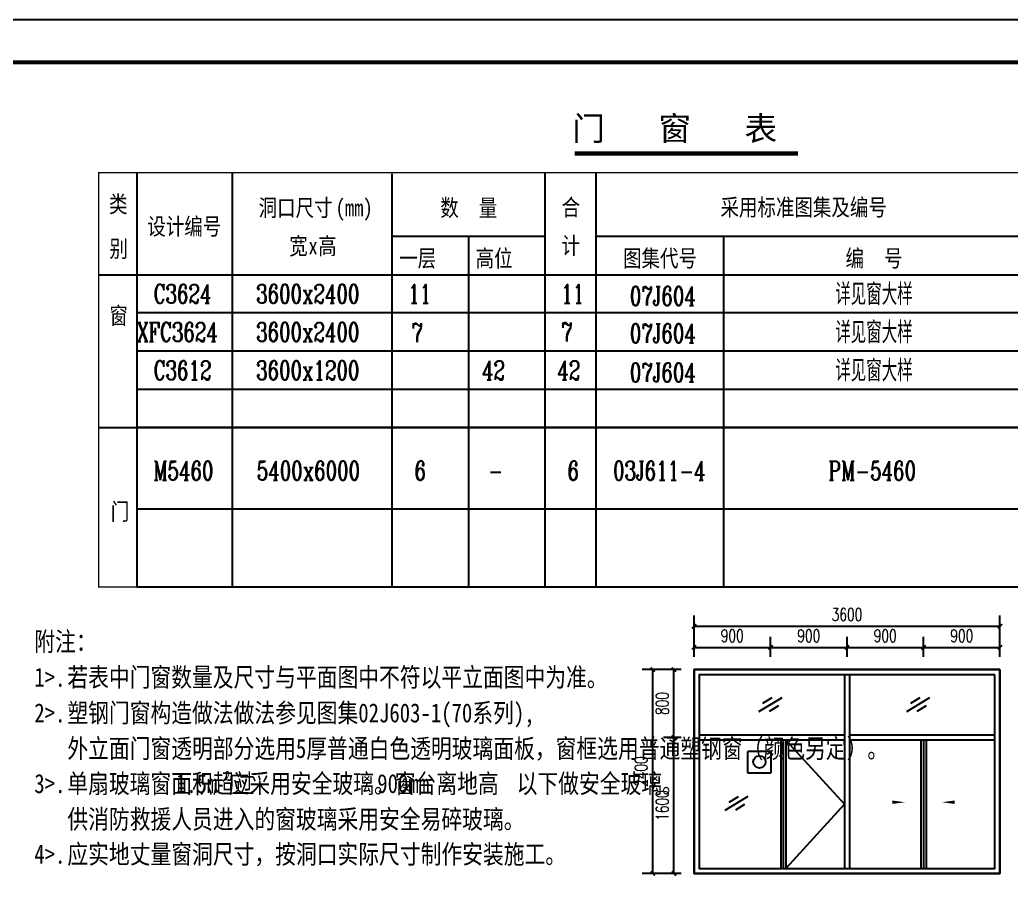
# Model space of a CAD drawing. Extents: x 683431 to 951238, y -788560 to -543702.
# Drawn here: x 843232 to 866559, y -749390 to -729160 of the extents above; entities that cross this region are included whole.
import ezdxf

# ---------------------------------------------------------------- set-up
doc = ezdxf.new("R2010")
doc.units = 0
doc.header["$LTSCALE"] = 1000
doc.header["$MEASUREMENT"] = 0
for name, color, linetype in [('DIM_SYMB', 3, 'Continuous'), ('PUB_DIM', 3, 'Continuous'), ('PUB_TEXT', 3, 'Continuous'), ('PUB_TITLE', 4, 'Continuous'), ('RAIL', 163, 'Continuous')]:
    doc.layers.add(name, color=color, linetype=linetype)
doc.styles.add('_TCH_DIM_T3', font='SIMPLEX', dxfattribs={"width": 0.7058823529411765, "bigfont": 'GBCBIG'})
doc.styles.add('_TCH_LABEL', font='COMPLEX', dxfattribs={"bigfont": 'GBCBIG'})
doc.styles.add('HT', font='')
doc.styles.add('YAYA', font='', dxfattribs={"width": 0.8, "height": 1})
doc.styles.add('黑体', font='')
doc.styles.get('HT').set_extended_font_data('SimHei')
doc.styles.get('YAYA').set_extended_font_data('SimSun')
doc.styles.get('黑体').set_extended_font_data('SimHei')
doc.dimstyles.new('_TCH_ARCH&&50', dxfattribs={"dimtxt": 148.75, "dimasz": 50, "dimexe": 125, "dimexo": 150, "dimgap": 63.12500000000001, "dimtad": 1, "dimdec": 0, "dimzin": 0, "dimdsep": 46, "dimtxsty": '_TCH_DIM_T3', "dimblk": 'ARCHTICK', "dimcen": 0.09, "dimazin": 2, "dimtfac": 1, "dimtdec": 0, "dimtix": 1, "dimtmove": 2, "dimatfit": 3, "dimfxl": 0, "dimtolj": 1, "dimtzin": 0, "dimarcsym": 0})

# ---------------------------------------------------------------- blocks, each defined once
blk = doc.blocks.new('_ArchTick')
at = {"color": 0, "linetype": 'ByBlock', "const_width": 0.4}
blk.add_lwpolyline([(-0.5, -0.5), (0.5, 0.5)], dxfattribs=at)
blk = doc.blocks.new('*D522')
at = {"layer": 'Defpoints', "color": 0}
for p in [(889302.1901363076, -753307.1077656033), (889537.8204038935, -753307.1077656033), (889537.8204038934, -754107.1041936888)]:
    blk.add_point(p, dxfattribs=at)
at = {"layer": 'PUB_DIM', "color": 0, "lineweight": -2}
for p, q in [((889387.8204038935, -753307.1077656033), (889177.1901363076, -753307.1077656033)), ((889302.1901363076, -754107.1041936888), (889302.1901363076, -753307.1077656033)), ((889387.8204038934, -754107.1041936888), (889177.1901363076, -754107.1041936888))]:
    blk.add_line(p, q, dxfattribs=at)
at = {"layer": 'PUB_DIM', "color": 0, "lineweight": -2, "xscale": 50, "yscale": 50, "zscale": 50}
for p, rotation in [((889302.1901363076, -753307.1077656033), 90), ((889302.1901363076, -754107.1041936888), 270)]:
    blk.add_blockref('_ArchTick', p, dxfattribs=dict(at, rotation=rotation))
at = {"layer": 'PUB_DIM', "color": 0, "insert": (889164.6901363077, -753707.1059796459), "char_height": 148.75, "attachment_point": 5, "rotation": 90, "style": '_TCH_DIM_T3'}
blk.add_mtext('\\A1;800', dxfattribs=at)
blk = doc.blocks.new('*D523')
at = {"layer": 'Defpoints', "color": 0}
for p in [(889302.1901363074, -754107.1041936888), (889537.8204038934, -754107.1041936888), (889537.8204038931, -755707.1041936885)]:
    blk.add_point(p, dxfattribs=at)
at = {"layer": 'PUB_DIM', "color": 0, "lineweight": -2}
for p, q in [((889387.8204038934, -754107.1041936888), (889177.1901363074, -754107.1041936888)), ((889302.1901363074, -755707.1041936885), (889302.1901363074, -754107.1041936888)), ((889387.8204038931, -755707.1041936885), (889177.1901363074, -755707.1041936885))]:
    blk.add_line(p, q, dxfattribs=at)
at = {"layer": 'PUB_DIM', "color": 0, "lineweight": -2, "xscale": 50, "yscale": 50, "zscale": 50}
for p, rotation in [((889302.1901363074, -754107.1041936888), 90), ((889302.1901363074, -755707.1041936885), 270)]:
    blk.add_blockref('_ArchTick', p, dxfattribs=dict(at, rotation=rotation))
at = {"layer": 'PUB_DIM', "color": 0, "insert": (889164.6901363075, -754907.1041936884), "char_height": 148.75, "attachment_point": 5, "rotation": 90, "style": '_TCH_DIM_T3'}
blk.add_mtext('\\A1;1600', dxfattribs=at)
blk = doc.blocks.new('*D524')
at = {"layer": 'Defpoints', "color": 0}
for p in [(890437.8230346752, -753045.9954903633), (889537.823034675, -753307.1041936888), (890437.8230346752, -753307.1041936888)]:
    blk.add_point(p, dxfattribs=at)
at = {"layer": 'PUB_DIM', "color": 0, "lineweight": -2}
for p, q in [((889537.823034675, -753157.1041936888), (889537.823034675, -752920.9954903633)), ((890437.8230346752, -753157.1041936888), (890437.8230346752, -752920.9954903633)), ((889537.823034675, -753045.9954903633), (890437.8230346752, -753045.9954903633))]:
    blk.add_line(p, q, dxfattribs=at)
at = {"layer": 'PUB_DIM', "color": 0, "lineweight": -2, "xscale": 50, "yscale": 50, "zscale": 50, "rotation": 180}
blk.add_blockref('_ArchTick', (889537.823034675, -753045.9954903633), dxfattribs=at)
at = {"layer": 'PUB_DIM', "color": 0, "lineweight": -2, "xscale": 50, "yscale": 50, "zscale": 50}
blk.add_blockref('_ArchTick', (890437.8230346752, -753045.9954903633), dxfattribs=at)
at = {"layer": 'PUB_DIM', "color": 0, "insert": (889987.8230346751, -752908.4954903633), "char_height": 148.75, "attachment_point": 5, "style": '_TCH_DIM_T3'}
blk.add_mtext('\\A1;900', dxfattribs=at)
blk = doc.blocks.new('*D525')
at = {"layer": 'Defpoints', "color": 0}
for p in [(891337.8230346752, -753045.9954903633), (890437.8230346752, -753307.1041936888), (891337.8230346752, -753307.1041936888)]:
    blk.add_point(p, dxfattribs=at)
at = {"layer": 'PUB_DIM', "color": 0, "lineweight": -2}
for p, q in [((890437.8230346752, -753157.1041936888), (890437.8230346752, -752920.9954903633)), ((891337.8230346752, -753157.1041936888), (891337.8230346752, -752920.9954903633)), ((890437.8230346752, -753045.9954903633), (891337.8230346752, -753045.9954903633))]:
    blk.add_line(p, q, dxfattribs=at)
at = {"layer": 'PUB_DIM', "color": 0, "lineweight": -2, "xscale": 50, "yscale": 50, "zscale": 50, "rotation": 180}
blk.add_blockref('_ArchTick', (890437.8230346752, -753045.9954903633), dxfattribs=at)
at = {"layer": 'PUB_DIM', "color": 0, "lineweight": -2, "xscale": 50, "yscale": 50, "zscale": 50}
blk.add_blockref('_ArchTick', (891337.8230346752, -753045.9954903633), dxfattribs=at)
at = {"layer": 'PUB_DIM', "color": 0, "insert": (890887.8230346752, -752908.4954903633), "char_height": 148.75, "attachment_point": 5, "style": '_TCH_DIM_T3'}
blk.add_mtext('\\A1;900', dxfattribs=at)
blk = doc.blocks.new('*D526')
at = {"layer": 'Defpoints', "color": 0}
for p in [(892237.8230346752, -753045.9954903633), (891337.8230346752, -753307.1041936888), (892237.8230346752, -753307.1041936888)]:
    blk.add_point(p, dxfattribs=at)
at = {"layer": 'PUB_DIM', "color": 0, "lineweight": -2}
for p, q in [((891337.8230346752, -753157.1041936888), (891337.8230346752, -752920.9954903633)), ((892237.8230346752, -753157.1041936888), (892237.8230346752, -752920.9954903633)), ((891337.8230346752, -753045.9954903633), (892237.8230346752, -753045.9954903633))]:
    blk.add_line(p, q, dxfattribs=at)
at = {"layer": 'PUB_DIM', "color": 0, "lineweight": -2, "xscale": 50, "yscale": 50, "zscale": 50, "rotation": 180}
blk.add_blockref('_ArchTick', (891337.8230346752, -753045.9954903633), dxfattribs=at)
at = {"layer": 'PUB_DIM', "color": 0, "lineweight": -2, "xscale": 50, "yscale": 50, "zscale": 50}
blk.add_blockref('_ArchTick', (892237.8230346752, -753045.9954903633), dxfattribs=at)
at = {"layer": 'PUB_DIM', "color": 0, "insert": (891787.8230346752, -752908.4954903633), "char_height": 148.75, "attachment_point": 5, "style": '_TCH_DIM_T3'}
blk.add_mtext('\\A1;900', dxfattribs=at)
blk = doc.blocks.new('*D527')
at = {"layer": 'Defpoints', "color": 0}
for p in [(893137.8230346752, -753045.9954903633), (892237.8230346752, -753307.1041936888), (893137.8230346752, -753307.1041936888)]:
    blk.add_point(p, dxfattribs=at)
at = {"layer": 'PUB_DIM', "color": 0, "lineweight": -2}
for p, q in [((892237.8230346752, -753157.1041936888), (892237.8230346752, -752920.9954903633)), ((893137.8230346752, -753157.1041936888), (893137.8230346752, -752920.9954903633)), ((892237.8230346752, -753045.9954903633), (893137.8230346752, -753045.9954903633))]:
    blk.add_line(p, q, dxfattribs=at)
at = {"layer": 'PUB_DIM', "color": 0, "lineweight": -2, "xscale": 50, "yscale": 50, "zscale": 50, "rotation": 180}
blk.add_blockref('_ArchTick', (892237.8230346752, -753045.9954903633), dxfattribs=at)
at = {"layer": 'PUB_DIM', "color": 0, "lineweight": -2, "xscale": 50, "yscale": 50, "zscale": 50}
blk.add_blockref('_ArchTick', (893137.8230346752, -753045.9954903633), dxfattribs=at)
at = {"layer": 'PUB_DIM', "color": 0, "insert": (892687.8230346752, -752908.4954903633), "char_height": 148.75, "attachment_point": 5, "style": '_TCH_DIM_T3'}
blk.add_mtext('\\A1;900', dxfattribs=at)
blk = doc.blocks.new('*D528')
at = {"layer": 'Defpoints', "color": 0}
for p in [(889052.4249483413, -753307.1077656032), (889537.8204038935, -753307.1077656032), (889537.8204038932, -755707.1041936887)]:
    blk.add_point(p, dxfattribs=at)
at = {"layer": 'PUB_DIM', "color": 0, "lineweight": -2}
for p, q in [((889387.8204038935, -753307.1077656032), (888927.4249483413, -753307.1077656032)), ((889052.4249483413, -755707.1041936887), (889052.4249483413, -753307.1077656032)), ((889387.8204038932, -755707.1041936887), (888927.4249483413, -755707.1041936887))]:
    blk.add_line(p, q, dxfattribs=at)
at = {"layer": 'PUB_DIM', "color": 0, "lineweight": -2, "xscale": 50, "yscale": 50, "zscale": 50}
for p, rotation in [((889052.4249483413, -753307.1077656032), 90), ((889052.4249483413, -755707.1041936887), 270)]:
    blk.add_blockref('_ArchTick', p, dxfattribs=dict(at, rotation=rotation))
at = {"layer": 'PUB_DIM', "color": 0, "insert": (888914.9249483414, -754507.1059796457), "char_height": 148.75, "attachment_point": 5, "rotation": 90, "style": '_TCH_DIM_T3'}
blk.add_mtext('\\A1;2400', dxfattribs=at)
blk = doc.blocks.new('*D529')
at = {"layer": 'Defpoints', "color": 0}
for p in [(893137.8230346753, -752796.8989373124), (889537.8230346752, -753307.1041936888), (893137.8230346753, -753307.1041936888)]:
    blk.add_point(p, dxfattribs=at)
at = {"layer": 'PUB_DIM', "color": 0, "lineweight": -2}
for p, q in [((889537.8230346752, -753157.1041936888), (889537.8230346752, -752671.8989373124)), ((893137.8230346753, -753157.1041936888), (893137.8230346753, -752671.8989373124)), ((889537.8230346752, -752796.8989373124), (893137.8230346753, -752796.8989373124))]:
    blk.add_line(p, q, dxfattribs=at)
at = {"layer": 'PUB_DIM', "color": 0, "lineweight": -2, "xscale": 50, "yscale": 50, "zscale": 50, "rotation": 180}
blk.add_blockref('_ArchTick', (889537.8230346752, -752796.8989373124), dxfattribs=at)
at = {"layer": 'PUB_DIM', "color": 0, "lineweight": -2, "xscale": 50, "yscale": 50, "zscale": 50}
blk.add_blockref('_ArchTick', (893137.8230346753, -752796.8989373124), dxfattribs=at)
at = {"layer": 'PUB_DIM', "color": 0, "insert": (891337.8230346753, -752659.3989373124), "char_height": 148.75, "attachment_point": 5, "style": '_TCH_DIM_T3'}
blk.add_mtext('\\A1;3600', dxfattribs=at)
blk = doc.blocks.new('ngfhre')
for p, q in [((890569.3087687319, -753639.3481153323), (890297.1557862301, -753803.0405503641)), ((890453.9638309843, -753641.5388708023), (890344.5004962602, -753707.378016282)), ((892309.4084822875, -753639.3481153323), (892037.2554997858, -753803.0405503641)), ((892194.06354454, -753641.5388708023), (892084.6002098159, -753707.378016282)), ((890530.6333012647, -753733.6147645008), (890421.1699665406, -753799.4539099805)), ((892270.7330148204, -753733.6147645008), (892161.2696800963, -753799.4539099805)), ((890172.3618968424, -754523.3104848374, 9.201203112149867e-08), (890172.3618968424, -754270.8884561461, 9.201203112149867e-08)), ((890176.3618968424, -754266.8884561461, 9.201203112149867e-08), (890436.7824138884, -754266.8884561461, 9.201203112149867e-08)), ((890440.7824138884, -754270.8884561461, 9.201203112149867e-08), (890440.7824138884, -754523.3104848374, 9.201203112149867e-08)), ((890436.7824138884, -754527.3104848374, 9.201203112149867e-08), (890176.3618968424, -754527.3104848374, 9.201203112149867e-08)), ((890172.3183297109, -754802.3907793857), (889900.1653472091, -754966.0832144174)), ((890056.9733919633, -754804.5815348556), (889947.5100572392, -754870.4206803354)), ((890133.6428622437, -754896.6574285541), (890024.1795275196, -754962.4965740339))]:
    blk.add_line(p, q)
at = {"ltscale": 0.5}
for p, q in [((890617.8230346751, -754137.1041936888), (891307.8230346751, -754892.1041936888)), ((891307.8230346751, -754137.1041936888), (891307.8230346751, -755647.1041936888)), ((891307.8230346751, -754892.1041936888), (890617.8230346751, -755647.1041936888))]:
    blk.add_line(p, q, dxfattribs=at)
blk.add_circle((890307.2706588727, -754394.3831794556, 9.201203112149867e-08), 72)
for centre, start, end in [((890176.3618968424, -754270.8884561461, 9.201203112149867e-08), 90, 180), ((890436.7824138884, -754270.8884561461, 9.201203112149867e-08), 0, 90), ((890176.3618968424, -754523.3104848374, 9.201203112149867e-08), 180, 270), ((890436.7824138884, -754523.3104848374, 9.201203112149867e-08), 270, 0)]:
    blk.add_arc(centre, 4, start, end)
at = {"layer": 'DIM_SYMB'}
for points in [[(891546.4047260773, -754868.453989333, 0, 0, 0), (892020.9603956067, -754868.453989333, 0, 40.00000000000001, 0), (891870.9603956067, -754868.453989333, 0, 0, 0)], [(892929.2413432728, -754868.453989333, 0, 0, 0), (892454.6856737435, -754868.453989333, 0, 40.00000000000001, 0), (892604.6856737435, -754868.453989333, 0, 0, 0)]]:
    blk.add_lwpolyline(points, format="xyseb", dxfattribs=at)
at = {"layer": 'RAIL', "ltscale": 0.5}
for p, q in [((889537.8230346752, -755707.1041936888), (889537.8230346752, -753307.1041936888)), ((889537.8230346752, -753307.1041936888), (893137.8230346752, -753307.1041936888)), ((893137.8230346751, -753307.1041936888), (893137.8230346751, -755707.1041936888)), ((891307.8230346751, -753367.1041936888), (891307.8230346751, -755647.1041936888)), ((891367.8230346751, -753367.1041936888), (891367.8230346751, -755647.1041936888)), ((891307.8230346751, -754077.1041936888), (889597.8230346752, -754077.1041936888)), ((891307.8230346751, -754137.1041936888), (889597.8230346752, -754137.1041936888)), ((890557.8230346752, -754137.1041936888), (890557.8230346751, -755647.1041936888)), ((890587.8230346751, -754137.1041936888), (890587.8230346751, -755647.1041936888)), ((890617.8230346751, -754137.1041936888), (890617.8230346751, -755647.1041936888)), ((893077.8230346752, -754077.1041936888), (891367.8230346752, -754077.1041936888)), ((893077.8230346752, -754137.1041936888), (891367.8230346752, -754137.1041936888)), ((892207.8230346751, -754137.1041936888), (892207.8230346751, -755647.1041936888)), ((892237.8230346751, -754137.1041936888), (892237.8230346751, -755647.1041936888)), ((892267.8230346751, -754137.1041936888), (892267.8230346751, -755647.1041936888)), ((893137.8230346752, -755707.1041936888), (889537.8230346752, -755707.1041936888))]:
    blk.add_line(p, q, dxfattribs=at)
for points in [[(893137.8230346752, -753307.1041936888), (889537.8230346752, -753307.1041936888), (889537.8230346752, -755707.1041936888), (893137.8230346752, -755707.1041936888)], [(893077.8230346752, -753367.1041936888), (889597.8230346752, -753367.1041936888), (889597.8230346752, -755647.1041936888), (893077.8230346752, -755647.1041936888)]]:
    blk.add_lwpolyline(points, close=True, dxfattribs=at)
at = {"layer": 'PUB_DIM'}
dim = blk.add_aligned_dim(p1=(889537.8230346752, -753307.1041936888), p2=(893137.8230346753, -753307.1041936888), distance=510.2052563764155, dimstyle='_TCH_ARCH&&50', dxfattribs=at)
dim.commit()
dim.dimension.update_dxf_attribs({"geometry": '*D529', "text_midpoint": (891337.8230346753, -752659.3989373124)})
at = {"layer": 'PUB_DIM', "color": 3}
for p1, p2, distance, picture, middle in [((889537.823034675, -753307.1041936888), (890437.8230346752, -753307.1041936888), 261.1087033255026, '*D524', (889987.8230346751, -752908.4954903633)), ((890437.8230346752, -753307.1041936888), (891337.8230346752, -753307.1041936888), 261.1087033255026, '*D525', (890887.8230346752, -752908.4954903633)), ((891337.8230346752, -753307.1041936888), (892237.8230346752, -753307.1041936888), 261.1087033255026, '*D526', (891787.8230346752, -752908.4954903633)), ((892237.8230346752, -753307.1041936888), (893137.8230346752, -753307.1041936888), 261.1087033255026, '*D527', (892687.8230346752, -752908.4954903633)), ((889537.8204038932, -755707.1041936887), (889537.8204038935, -753307.1077656032), 485.39545555214863, '*D528', (888914.9249483414, -754507.1059796457)), ((889537.8204038934, -754107.1041936888), (889537.8204038935, -753307.1077656033), 235.63026758586057, '*D522', (889164.6901363077, -753707.1059796459)), ((889537.8204038931, -755707.1041936885), (889537.8204038934, -754107.1041936888), 235.63026758597698, '*D523', (889164.6901363075, -754907.1041936884))]:
    dim = blk.add_aligned_dim(p1=p1, p2=p2, distance=distance, dimstyle='_TCH_ARCH&&50', dxfattribs=at)
    dim.commit()
    dim.dimension.update_dxf_attribs({"geometry": picture, "text_midpoint": middle})

msp = doc.modelspace()

# ---------------------------------------------------------------- linework, layer by layer
for p, q in [((848237.5066313432, -742510.4917423254), (848237.5066313384, -732760.491742325)), ((855587.506631337, -734260.491742325), (851987.5066313384, -734260.491742325)), ((866837.5066313398, -734260.491742325), (856787.506631337, -734260.491742325)), ((872837.5066313426, -736060.491742325), (845987.5066313384, -736060.491742325)), ((872837.5066313427, -736960.491742325), (845987.5066313385, -736960.491742325)), ((872837.5066313427, -737860.491742325), (845987.5066313385, -737860.491742325)), ((872837.5066313432, -738760.491742325), (845987.506631339, -738760.491742325)), ((872837.5066313432, -738760.4917423254), (845987.5066313418, -738760.4917423254)), ((872837.5066313432, -738760.491742325), (845987.5066313418, -738760.491742325)), ((872837.5066313432, -738760.4917423254), (845987.5066313418, -738760.4917423254)), ((872837.5066313432, -738760.491742325), (845987.5066313418, -738760.491742325)), ((872837.5066313432, -738760.4917423254), (845987.5066313418, -738760.4917423254)), ((872837.5066313432, -738760.4917423254), (845987.5066313404, -738760.4917423254)), ((872837.5066313432, -738760.4917423254), (845987.5066313404, -738760.4917423254))]:
    msp.add_line(p, q)
at = {"ltscale": 0.5}
msp.add_lwpolyline([(845987.5066313418, -740672.9917423251), (872837.5066313432, -740672.9917423158)], dxfattribs=at)
at = {"layer": 'PUB_DIM', "const_width": 105}
msp.add_lwpolyline([(856291.0120898125, -732305.675228165), (861541.0120898125, -732305.675228165)], dxfattribs=at)
at = {"layer": 'PUB_TEXT'}
for p, q in [((845987.5066313384, -732760.491742325), (845987.5066313432, -742510.4917423254)), ((851987.5066313384, -732782.8570762596), (851987.5066313432, -742510.4917423254)), ((855587.506631337, -732768.0517423251), (855587.5066313432, -742510.4917423254)), ((856787.506631337, -732760.491742325), (856787.5066313432, -742510.4917423254)), ((853787.5066313377, -734260.491742325), (853787.5066313425, -742510.4917423254)), ((855587.506631337, -734260.491742325), (855587.5066313432, -742510.4917423254)), ((859787.506631337, -734260.491742325), (859787.5066313432, -742510.4917423254)), ((845087.5066313384, -735160.491742325), (872837.5066313426, -735160.491742325)), ((845087.5066313404, -738760.4917423254), (872837.5066313432, -738760.4917423254)), ((845087.506631341, -738760.491742325), (872837.5066313437, -738760.491742325)), ((845987.506631341, -738760.491742325), (872837.5066313437, -738760.491742325)), ((845987.5066313432, -742510.4917423254), (872837.5066313432, -742510.4917423254)), ((845987.5066313404, -742510.4917423254), (872837.5066313432, -742510.4917423254)), ((845987.5066313432, -742510.4917423254), (872837.5066313432, -742510.4917423254)), ((845987.5066313432, -742510.4917423254), (872837.5066313432, -742510.4917423254)), ((845987.5066313404, -742510.4917423254), (872837.5066313432, -742510.4917423254)), ((845987.5066313404, -742510.4917423254), (872837.5066313432, -742510.4917423254))]:
    msp.add_line(p, q, dxfattribs=at)
at = {"layer": 'PUB_TEXT', "const_width": 30}
msp.add_lwpolyline([(872837.5066313432, -742510.4917423254), (872837.5066313426, -732760.491742325), (845087.5066313384, -732760.491742325), (845087.5066313432, -742510.4917423254)], close=True, dxfattribs=at)
at = {"layer": 'PUB_TITLE'}
msp.add_lwpolyline([(799830.9088090131, -788560.4903739276), (883930.9088090131, -788560.4903739276), (883930.9088090131, -729160.4903739276), (799830.9088090131, -729160.4903739276)], close=True, dxfattribs=at)
at = {"layer": 'PUB_TITLE', "const_width": 100}
msp.add_lwpolyline([(802330.9088090131, -787560.4903739276), (882930.9088090131, -787560.4903739276), (882930.9088090131, -730160.4903739276), (802330.9088090131, -730160.4903739276)], close=True, dxfattribs=at)

# ---------------------------------------------------------------- block references
at = {"xscale": 2, "yscale": 2, "zscale": 2}
msp.add_blockref('ngfhre', (-919979.5923932877, 762158.2030269536), dxfattribs=at)

# ---------------------------------------------------------------- texts
at = {"layer": 'PUB_TEXT', "color": 4, "style": '黑体'}
for s, p in [('门', (856232.521038243, -731999.5243813985)), ('窗', (858257.8374939392, -731999.5243813985)), ('表', (860283.1539496355, -731999.5243813985))]:
    msp.add_text(s, height=563.2911392405063, dxfattribs=at).set_placement(p)
at = {"layer": 'PUB_TEXT'}
for s, height, style, width, p in [('类', 398.7341772151899, 'YAYA', 0.8, (845329.2787832365, -733697.991742325)), ('洞口尺寸', 398.7341772151899, 'YAYA', 0.8, (848849.8484034905, -733784.1744092926)), ('(mm)', 398.7341772151899, 'YAYA', 0.8, (850664.5319477943, -733784.1744092926)), ('数', 398.7341772151899, 'YAYA', 0.8, (853124.7218212112, -733784.1744092926)), ('量', 398.7341772151899, 'YAYA', 0.8, (854032.0635933637, -733784.1744092926)), ('合', 398.7341772151899, 'YAYA', 0.8, (855980.1648591849, -733772.991742325)), ('采用标准图集及编号', 398.7341772151899, 'YAYA', 0.8, (859718.1395427318, -733772.991742325)), ('设计编号', 398.7341772151899, 'YAYA', 0.8, (846231.7471376675, -734222.991742325)), ('别', 398.7341772151899, 'YAYA', 0.8, (845340.7977705792, -734747.991742325)), ('宽', 398.7341772151899, 'YAYA', 0.8, (849570.2281503257, -734684.1744092926)), ('高', 398.7341772151899, 'YAYA', 0.8, (850250.7344794398, -734684.1744092926)), ('计', 398.7341772151899, 'YAYA', 0.8, (855979.2787832351, -734672.991742325)), ('x', 398.7341772151899, 'YAYA', 0.8, (850023.8990364013, -734684.1744092926)), ('一层', 398.7341772151899, 'YAYA', 0.8, (852159.5319477947, -734972.991742325)), ('高位', 398.7341772151899, 'YAYA', 0.8, (853957.7597958945, -734972.991742325)), ('图集代号', 398.7341772151899, 'YAYA', 0.8, (857425.3547326027, -734972.991742325)), ('编', 398.7341772151899, 'YAYA', 0.8, (862660.3547326055, -734972.991742325)), ('号', 398.7341772151899, 'YAYA', 0.8, (863567.6965047581, -734972.991742325)), ('C3624', 446.25, '_TCH_LABEL', 0.7058823529411765, (846377.5066313384, -735833.616742325)), ('3600x2400', 446.25, '_TCH_LABEL', 0.7058823529411765, (848792.5066313384, -735833.616742325)), ('11', 446.25, '_TCH_LABEL', 0.7058823529411765, (852370.0066313384, -735833.616742325)), ('11', 446.25, '_TCH_LABEL', 0.7058823529411765, (855970.006631337, -735833.616742325)), ('07J604', 446.25, '_TCH_LABEL', 0.7058823529411765, (857586.5781899806, -735885.9136801109)), ('窗', 398.7341772151899, 'YAYA', 0.8, (845339.9116946253, -736322.991742325)), ('XFC3624', 446.25, '_TCH_LABEL', 0.7058823529411765, (845987.5066313402, -736733.6167423251)), ('3600x2400', 446.25, '_TCH_LABEL', 0.7058823529411765, (848792.506631339, -736733.616742325)), ('7', 446.25, '_TCH_LABEL', 0.7058823529411765, (852449.4676953083, -736745.3280026454)), ('7', 446.25, '_TCH_LABEL', 0.7058823529411765, (855970.0066313376, -736733.616742325)), ('07J604', 446.25, '_TCH_LABEL', 0.7058823529411765, (857586.5781899806, -736764.5933050871)), ('C3612', 446.25, '_TCH_LABEL', 0.7058823529411765, (846377.5066313393, -737633.616742325)), ('3600x1200', 446.25, '_TCH_LABEL', 0.7058823529411765, (848792.5066313393, -737633.616742325)), ('42', 446.25, '_TCH_LABEL', 0.7058823529411765, (854108.8140734538, -737633.616742325)), ('42', 446.25, '_TCH_LABEL', 0.7058823529411765, (855880.108171637, -737633.616742325)), ('07J604', 446.25, '_TCH_LABEL', 0.7058823529411765, (857586.5781899805, -737685.9136801109)), ('M5460', 446.25, '_TCH_LABEL', 0.7058823529411765, (846370.0066313404, -739996.1167423254)), ('5400x6000', 446.25, '_TCH_LABEL', 0.7058823529411765, (848807.5066313404, -739996.1167423254)), ('6', 446.25, '_TCH_LABEL', 0.7058823529411765, (852520.0066313404, -739996.1167423254)), ('6', 446.25, '_TCH_LABEL', 0.7058823529411765, (856120.0066313404, -739996.1167423254)), ('03J611-4', 446.25, '_TCH_LABEL', 0.7058823529411765, (857192.5066313418, -739996.1167423254)), ('PM-5460', 446.25, '_TCH_LABEL', 0.7058823529411765, (862255.0066313432, -739996.1167423247)), ('-', 446.25, '_TCH_LABEL', 0.7058823529411765, (854252.5066313397, -739996.1167423254)), ('门', 398.7341772151899, 'YAYA', 0.8, (845370.9243528605, -740935.4917423251)), ('附注：', 448.1012658227849, 'HT', 0.8, (843572.4286982849, -744019.213482799)), ('若表中门窗数量及尺寸与平面图中不符以平立面图中为准。', 448.1012658227849, 'HT', 0.8, (844350.1502172708, -744859.213482799)), ('1>.', 448.1012658227849, 'HT', 0.8, (843572.4286982849, -744859.213482799)), ('2>.', 448.1012658227849, 'HT', 0.8, (843572.4286982849, -745699.213482799)), ('塑钢门窗构造做法做法参见图集02J603-1(70系列),', 448.1012658227849, 'HT', 0.8, (844350.1502172708, -745699.213482799)), ('外立面门窗透明部分选用5厚普通白色透明玻璃面板，窗框选用普通塑钢窗（颜色另定）。', 448.1012658227849, 'HT', 0.8, (844350.1502172708, -746536.9734877942)), ('3>.', 448.1012658227849, 'HT', 0.8, (843572.4286982849, -747362.9650330353)), ('单扇玻璃窗面积超过', 448.1012658227849, 'HT', 0.8, (844350.1502172708, -747362.9650330353)), ('1.5m', 448.1012658227849, 'HT', 0.8, (846904.5325799141, -747362.9650330353)), ('2', 224.0506329113924, 'HT', 0.8, (848057.2661492353, -747062.9650330353)), ('应采用安全玻璃。窗台离地高', 448.1012658227849, 'HT', 0.8, (848144.0445479205, -747362.9650330353)), ('900mm', 448.1012658227849, 'HT', 0.8, (851642.0781583017, -747362.9650330353)), ('以下做安全玻璃。', 448.1012658227849, 'HT', 0.8, (854922.2803267096, -747362.9650330353)), ('供消防救援人员进入的窗玻璃采用安全易碎玻璃。', 448.1012658227849, 'HT', 0.8, (844350.1502172708, -748200.7250380304)), ('应实地丈量窗洞尺寸，按洞口实际尺寸制作安装施工。', 448.1012658227849, 'HT', 0.8, (844350.1502172708, -749024.3355847239)), ('4>.', 448.1012658227849, 'HT', 0.8, (843572.4286982849, -749024.3355847239))]:
    msp.add_text(s, height=height, dxfattribs=dict(at, style=style, width=width)).set_placement(p)
at = {"layer": 'PUB_TEXT', "style": '_TCH_LABEL'}
for p in [(862418.8896100636, -735872.991742325), (862418.8896100636, -736772.991742325), (862418.8896100635, -737672.991742325)]:
    msp.add_text('详见窗大样', height=506.3829787234042, dxfattribs=at).set_placement(p)

doc.saveas('drawing.dxf')
